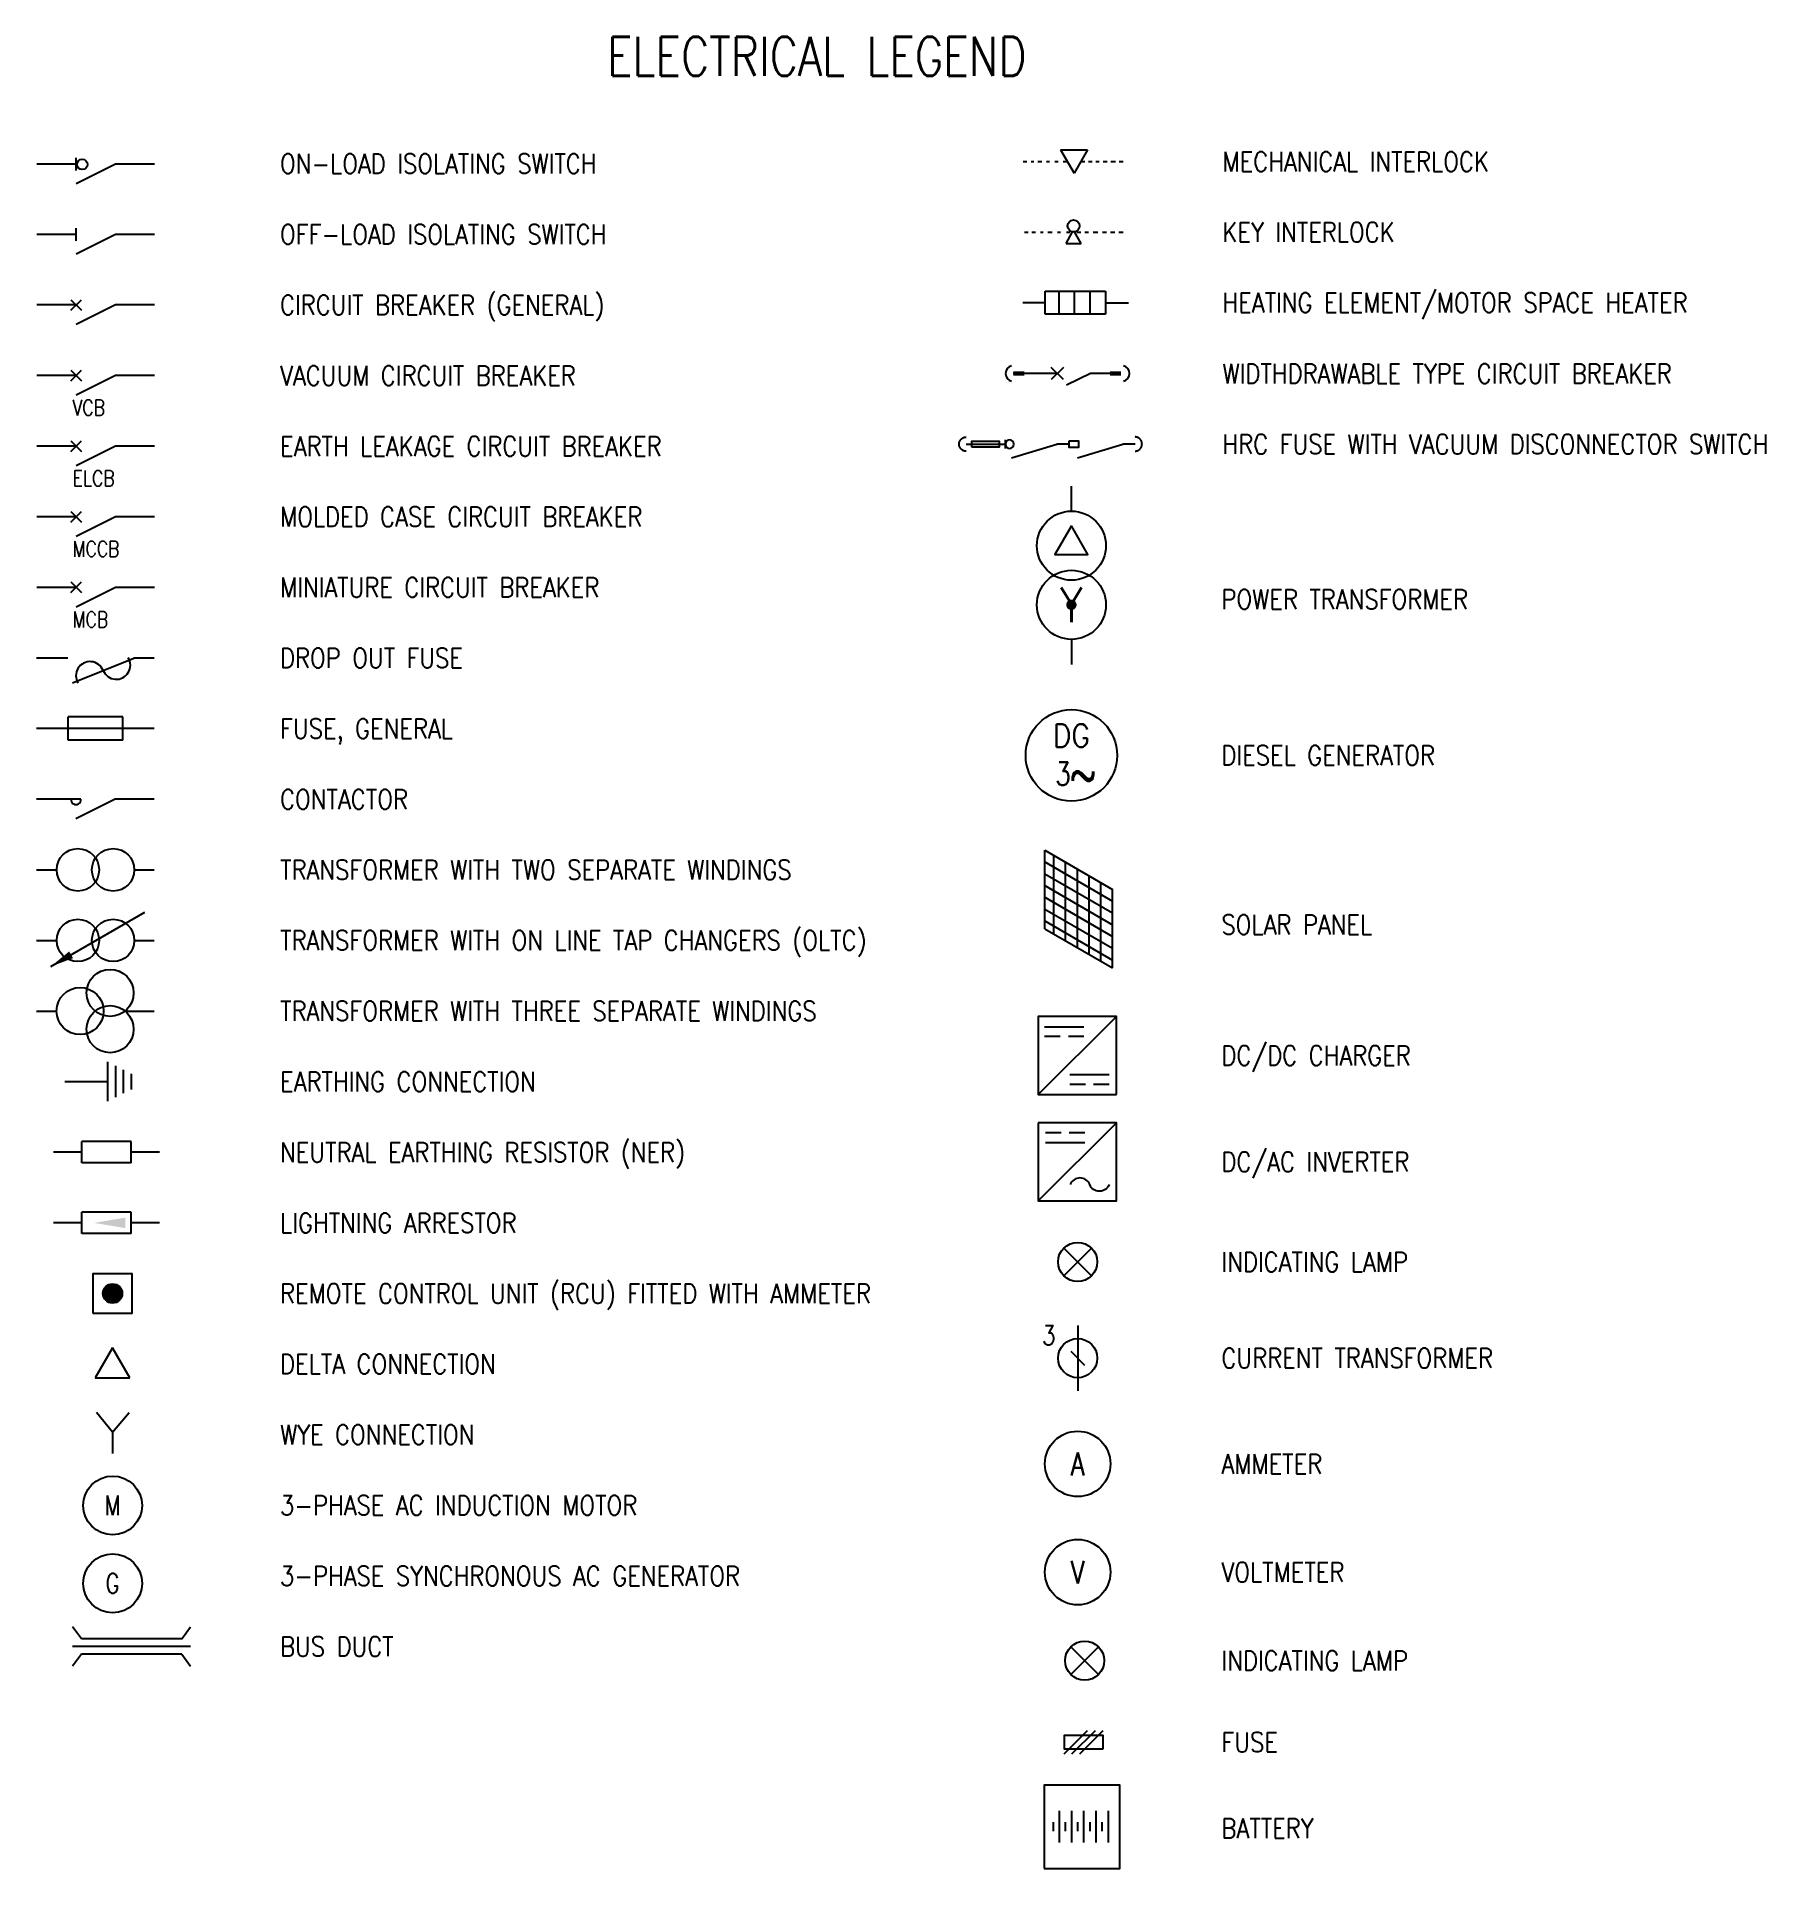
# Model space of a CAD drawing. Header units: inches. Extents: x 208 to 429, y 350 to 583.
import ezdxf
from ezdxf.enums import TextEntityAlignment as Align

# ---------------------------------------------------------------- set-up
doc = ezdxf.new("R2010")
doc.units = ezdxf.units.IN
doc.header["$MEASUREMENT"] = 0
doc.linetypes.add('DASHED2', pattern=[9.525, 6.35, -3.175])
for name, color, linetype in [('POWER_TXT', 3, 'Continuous'), ('SYMBOLS', 2, 'Continuous'), ('TEXT', 7, 'Continuous')]:
    doc.layers.add(name, color=color, linetype=linetype)
doc.styles.add('ROMANS', font='ROMANS.shx', dxfattribs={"width": 0.8})
doc.styles.get("Standard").update_dxf_attribs({"font": 'romans.shx'})
doc.dimstyles.new('LEADER', dxfattribs={"dimtxt": 2.5, "dimasz": 3, "dimexe": 0.18, "dimexo": 0.0625, "dimgap": 0.09, "dimtad": 0, "dimtih": 1, "dimtoh": 1, "dimdec": 4, "dimzin": 0, "dimdsep": 46, "dimtxsty": 'Standard', "dimcen": 0.09, "dimclrd": 256, "dimclre": 256, "dimadec": 0, "dimazin": 0, "dimtfac": 1, "dimtdec": 4, "dimtofl": 0, "dimtmove": 0, "dimatfit": 3, "dimfxl": 1, "dimtolj": 1, "dimtzin": 0, "dimarcsym": 0})

# ---------------------------------------------------------------- blocks, each defined once
blk = doc.blocks.new('ELLIPS')
at = {"color": 0, "linetype": 'ByBlock'}
blk.add_circle((0, 0), 0.5, dxfattribs=at)

msp = doc.modelspace()

# ---------------------------------------------------------------- hatches: boundary and pattern name
at = {"layer": 'SYMBOLS'}
h = msp.add_hatch(color=256, dxfattribs=at)
edge = h.paths.add_edge_path()
edge.add_arc((217.85, 423.04), 1.23, 0, 360)

# ---------------------------------------------------------------- linework, layer by layer
for p, q in [((213.21, 566.19), (213.21, 567.81)), ((338.72, 568.82), (342.14, 568.82)), ((338.72, 568.82), (340.43, 565.83)), ((342.14, 568.82), (340.43, 565.83)), ((213.21, 567), (208.21, 567)), ((218.22, 567), (213.21, 564.5)), ((223.21, 567), (218.22, 567)), ((333.96, 567.32), (334.39, 567.32)), ((334.97, 567.32), (335.29, 567.32)), ((335.81, 567.32), (336.3, 567.32)), ((336.93, 567.32), (337.3, 567.32)), ((337.96, 567.32), (338.39, 567.32)), ((339.05, 567.32), (339.57, 567.32)), ((341.29, 567.32), (341.8, 567.32)), ((342.29, 567.32), (342.74, 567.32)), ((343.21, 567.32), (343.63, 567.32)), ((344.13, 567.32), (344.63, 567.32)), ((345.1, 567.32), (345.71, 567.32)), ((346.18, 567.32), (346.68, 567.32)), ((213.21, 558.04), (208.21, 558.04)), ((213.21, 557.23), (213.21, 558.84)), ((218.22, 558.04), (213.21, 555.53)), ((223.21, 558.04), (218.22, 558.04)), ((334.12, 558.32), (334.59, 558.32)), ((335.04, 558.32), (335.53, 558.32)), ((336.16, 558.32), (336.5, 558.32)), ((337.08, 558.32), (337.62, 558.32)), ((338.32, 558.32), (338.72, 558.32)), ((339.41, 556.88), (340.25, 558.37)), ((339.45, 558.32), (339.91, 558.32)), ((341.34, 556.88), (340.49, 558.36)), ((340.79, 558.32), (341.29, 558.32)), ((341.79, 558.32), (342.26, 558.32)), ((342.86, 558.32), (343.44, 558.32)), ((344.04, 558.32), (344.55, 558.32)), ((345.07, 558.32), (345.62, 558.32)), ((346.14, 558.32), (346.68, 558.32)), ((339.41, 556.88), (341.34, 556.88)), ((213.21, 549.04), (208.21, 549.04)), ((212.54, 548.37), (213.89, 549.71)), ((212.54, 549.71), (213.89, 548.37)), ((218.22, 549.04), (213.21, 546.56)), ((223.21, 549.04), (218.22, 549.04)), ((336.73, 549.32), (333.9, 549.32)), ((336.73, 550.79), (344.42, 550.79)), ((336.73, 547.86), (336.73, 550.79)), ((338.53, 547.86), (338.53, 550.79)), ((340.5, 547.86), (340.5, 550.79)), ((342.47, 547.86), (342.47, 550.79)), ((344.42, 550.79), (344.42, 547.86)), ((344.42, 549.32), (347.38, 549.32)), ((344.42, 547.86), (336.73, 547.86)), ((213.2, 540.04), (208.21, 540.04)), ((212.54, 539.37), (213.88, 540.73)), ((212.54, 540.73), (213.88, 539.37)), ((218.21, 540.04), (213.2, 537.54)), ((223.21, 540.04), (218.21, 540.04)), ((338.31, 540.31), (332.67, 540.31)), ((339.09, 541.09), (337.53, 539.53)), ((339.09, 539.53), (337.53, 541.09)), ((342.53, 540.31), (339.46, 538.82)), ((346.4, 540.31), (342.53, 540.31)), ((213.2, 531.04), (208.21, 531.04)), ((212.54, 530.37), (213.88, 531.73)), ((212.54, 531.73), (213.88, 530.37)), ((218.21, 531.04), (213.2, 528.54)), ((223.21, 531.04), (218.21, 531.04)), ((326.68, 531.3), (331.68, 531.3)), ((331.68, 530.76), (331.68, 531.83)), ((332.44, 529.55), (338.24, 531.3)), ((339.78, 531.3), (338.24, 531.3)), ((340.87, 529.55), (346.66, 531.3)), ((348.2, 531.3), (346.66, 531.3)), ((340.09, 522.75), (340.09, 525.96)), ((213.2, 522.04), (208.21, 522.04)), ((212.54, 521.37), (213.88, 522.73)), ((212.54, 522.73), (213.88, 521.37)), ((218.21, 522.04), (213.2, 519.54)), ((223.21, 522.04), (218.21, 522.04)), ((212.54, 512.37), (213.88, 513.73)), ((212.54, 513.73), (213.88, 512.37)), ((213.2, 513.04), (208.21, 513.04)), ((218.21, 513.04), (213.2, 510.54)), ((223.21, 513.04), (218.21, 513.04)), ((340.09, 506.42), (340.09, 503.21)), ((212.13, 504.03), (208.16, 504.03)), ((212.74, 500.88), (220.55, 504.03)), ((223.16, 504.03), (220.55, 504.03)), ((223.16, 495.04), (208.16, 495.04)), ((212.17, 493.55), (212.17, 496.55)), ((219.17, 496.55), (212.17, 496.55)), ((219.17, 493.55), (219.17, 496.55)), ((219.17, 493.55), (212.17, 493.55)), ((213.81, 486.04), (208.16, 486.04)), ((218.18, 486.04), (213.16, 483.55)), ((223.16, 486.04), (218.18, 486.04)), ((336.69, 469.54), (336.69, 479.54)), ((336.69, 479.54), (345.35, 474.54)), ((337.85, 468.87), (337.85, 478.87)), ((208.16, 477.04), (210.72, 477.04)), ((220.63, 477.04), (223.16, 477.04)), ((336.69, 478.04), (345.35, 473.04)), ((336.69, 476.54), (345.35, 471.54)), ((339.35, 468), (339.35, 478)), ((340.85, 467.14), (340.85, 477.14)), ((336.69, 475.04), (345.35, 470.04)), ((342.35, 466.27), (342.35, 476.27)), ((343.85, 465.41), (343.85, 475.41)), ((345.35, 464.54), (345.35, 474.54)), ((336.69, 473.54), (345.35, 468.54)), ((336.69, 472.04), (345.35, 467.04)), ((336.69, 470.54), (345.35, 465.54)), ((336.69, 469.54), (345.35, 464.54)), ((208.16, 468.04), (210.72, 468.04)), ((220.63, 468.04), (223.16, 468.04)), ((208.16, 459.04), (210.72, 459.04)), ((219.44, 459.04), (223.16, 459.04)), ((217.26, 447.56), (217.26, 452.57)), ((218.26, 448.05), (218.26, 452.05)), ((219.26, 448.56), (219.26, 451.56)), ((220.25, 449.06), (220.25, 451.05)), ((211.76, 450.04), (217.27, 450.04)), ((220.23, 442.4), (213.93, 442.4)), ((213.93, 439.7), (213.93, 442.4)), ((220.23, 439.7), (220.23, 442.4)), ((213.93, 441.04), (210.32, 441.04)), ((220.23, 439.7), (213.93, 439.7)), ((223.84, 441.04), (220.23, 441.04)), ((213.93, 432.04), (210.32, 432.04)), ((220.23, 433.4), (213.93, 433.4)), ((213.93, 430.7), (213.93, 433.4)), ((220.23, 430.7), (220.23, 433.4)), ((223.84, 432.04), (220.23, 432.04)), ((220.23, 430.7), (213.93, 430.7)), ((339.12, 428.83), (342.66, 425.29)), ((339.12, 425.29), (342.66, 428.83)), ((340.89, 418.96), (340.89, 410.63)), ((217.85, 416.12), (215.64, 412.29)), ((220.06, 412.29), (217.85, 416.12)), ((340, 415.68), (341.77, 413.91)), ((215.64, 412.29), (220.06, 412.29)), ((217.85, 405.35), (215.78, 407.85)), ((217.85, 405.35), (219.95, 407.85)), ((217.85, 405.35), (217.85, 402.64)), ((213.88, 379.04), (212.75, 380.55)), ((226.68, 379.04), (213.88, 379.04)), ((226.68, 379.04), (227.79, 380.55)), ((227.79, 378.04), (212.75, 378.04)), ((213.88, 377.05), (212.75, 375.55)), ((226.68, 377.05), (213.88, 377.05)), ((226.68, 377.05), (227.79, 375.55)), ((340.01, 378.01), (343.54, 374.47)), ((340.01, 374.47), (343.54, 378.01)), ((339.15, 364.35), (342.15, 367.35)), ((340.15, 364.35), (343.15, 367.35)), ((341.15, 364.35), (344.15, 367.35)), ((337.75, 355.67), (337.75, 354.49)), ((338.53, 357.08), (338.53, 353.04)), ((339.31, 355.67), (339.31, 354.49)), ((340.09, 357.08), (340.09, 353.04)), ((340.87, 355.67), (340.87, 354.49)), ((341.65, 357.08), (341.65, 353.04)), ((342.43, 355.67), (342.43, 354.49)), ((343.21, 357.08), (343.21, 353.04)), ((343.99, 355.67), (343.99, 354.49)), ((344.77, 357.08), (344.77, 353.04))]:
    msp.add_line(p, q, dxfattribs=at)
at = {"layer": 'SYMBOLS', "flags": 128}
for points in [[(326.68, 530.39), (326.65, 530.39), (326.61, 530.4), (326.58, 530.4), (326.55, 530.4), (326.52, 530.41), (326.49, 530.41), (326.46, 530.42), (326.43, 530.43), (326.4, 530.44), (326.37, 530.45), (326.34, 530.46), (326.31, 530.47), (326.28, 530.49), (326.25, 530.5), (326.23, 530.52), (326.2, 530.53), (326.17, 530.55), (326.15, 530.57), (326.12, 530.59), (326.1, 530.61), (326.07, 530.63), (326.05, 530.65), (326.03, 530.67), (326.01, 530.69), (325.99, 530.72), (325.97, 530.74), (325.95, 530.77), (325.93, 530.79), (325.91, 530.82), (325.9, 530.85), (325.88, 530.87), (325.87, 530.9), (325.85, 530.93), (325.84, 530.96), (325.83, 530.99), (325.82, 531.02), (325.81, 531.05), (325.8, 531.08), (325.8, 531.11), (325.79, 531.14), (325.78, 531.17), (325.78, 531.21), (325.78, 531.24), (325.78, 531.27), (325.78, 531.3), (325.78, 531.33), (325.78, 531.36), (325.78, 531.4), (325.78, 531.43), (325.79, 531.46), (325.8, 531.49), (325.8, 531.52), (325.81, 531.55), (325.82, 531.58), (325.83, 531.61), (325.84, 531.64), (325.85, 531.67), (325.87, 531.7), (325.88, 531.73), (325.9, 531.75), (325.91, 531.78), (325.93, 531.81), (325.95, 531.83), (325.97, 531.86), (325.99, 531.88), (326.01, 531.91), (326.03, 531.93), (326.05, 531.95), (326.07, 531.97), (326.1, 531.99), (326.12, 532.01), (326.15, 532.03), (326.17, 532.05), (326.2, 532.07), (326.23, 532.09), (326.25, 532.1), (326.28, 532.12), (326.31, 532.13), (326.34, 532.14), (326.37, 532.15), (326.4, 532.16), (326.43, 532.17), (326.46, 532.18), (326.49, 532.19), (326.52, 532.19), (326.55, 532.2), (326.58, 532.2), (326.61, 532.2), (326.65, 532.21), (326.68, 532.21)], [(348.2, 530.41), (348.23, 530.41), (348.26, 530.41), (348.29, 530.41), (348.32, 530.42), (348.35, 530.42), (348.38, 530.43), (348.41, 530.43), (348.44, 530.44), (348.47, 530.45), (348.5, 530.46), (348.53, 530.47), (348.56, 530.49), (348.59, 530.5), (348.62, 530.51), (348.65, 530.53), (348.67, 530.55), (348.7, 530.56), (348.72, 530.58), (348.75, 530.6), (348.77, 530.62), (348.8, 530.64), (348.82, 530.66), (348.84, 530.68), (348.86, 530.71), (348.89, 530.73), (348.91, 530.76), (348.92, 530.78), (348.94, 530.81), (348.96, 530.83), (348.98, 530.86), (348.99, 530.89), (349, 530.92), (349.02, 530.95), (349.03, 530.97), (349.04, 531), (349.05, 531.03), (349.06, 531.06), (349.07, 531.1), (349.08, 531.13), (349.08, 531.16), (349.09, 531.19), (349.09, 531.22), (349.09, 531.25), (349.1, 531.28), (349.1, 531.31), (349.1, 531.35), (349.09, 531.38), (349.09, 531.41), (349.09, 531.44), (349.08, 531.47), (349.08, 531.5), (349.07, 531.53), (349.06, 531.56), (349.05, 531.59), (349.04, 531.62), (349.03, 531.65), (349.02, 531.68), (349, 531.71), (348.99, 531.74), (348.98, 531.77), (348.96, 531.79), (348.94, 531.82), (348.92, 531.85), (348.91, 531.87), (348.89, 531.9), (348.86, 531.92), (348.84, 531.94), (348.82, 531.97), (348.8, 531.99), (348.77, 532.01), (348.75, 532.03), (348.72, 532.05), (348.7, 532.07), (348.67, 532.08), (348.65, 532.1), (348.62, 532.11), (348.59, 532.13), (348.56, 532.14), (348.53, 532.15), (348.5, 532.17), (348.47, 532.18), (348.44, 532.19), (348.41, 532.19), (348.38, 532.2), (348.35, 532.21), (348.32, 532.21), (348.29, 532.22), (348.26, 532.22), (348.23, 532.22), (348.2, 532.22)]]:
    msp.add_lwpolyline(points, dxfattribs=at)
at = {"layer": 'SYMBOLS'}
for points in [[(327.4, 530.92), (327.4, 531.68), (330.9, 531.68), (330.9, 530.92)], [(340.09, 520.89), (337.99, 517.25), (342.19, 517.25)], [(215.35, 420.54), (220.35, 420.54), (220.35, 425.54), (215.35, 425.54)]]:
    msp.add_lwpolyline(points, close=True, dxfattribs=at)
at = {"layer": 'SYMBOLS', "flags": 128}
for points in [[(339.78, 531.68), (339.78, 530.91), (341.03, 530.91), (341.03, 531.68), (339.78, 531.68)], [(344.15, 365.01), (344.15, 366.68), (339.15, 366.68), (339.15, 365.01)]]:
    msp.add_lwpolyline(points, close=True, dxfattribs=at)
at = {"layer": 'SYMBOLS', "const_width": 0.654}
msp.add_lwpolyline([(339.76, 510.82, 1), (340.42, 510.82, 1)], format="xyb", close=True, dxfattribs=at)
at = {"layer": 'SYMBOLS'}
for points in [[(335.85, 448.39), (345.85, 458.35)], [(345.85, 448.39), (345.85, 458.35), (335.85, 458.35), (335.85, 448.39), (345.85, 448.39)], [(336.68, 457.04), (341.68, 457.04)], [(336.68, 455.82), (338.66, 455.82)], [(339.7, 455.82), (341.68, 455.82)], [(344.9, 450.91), (339.9, 450.91)], [(339.9, 449.7), (341.88, 449.7)], [(342.92, 449.7), (344.9, 449.7)], [(345.85, 444.8), (335.85, 434.85)], [(335.85, 444.8), (335.85, 434.85), (345.85, 434.85), (345.85, 444.8), (335.85, 444.8)], [(338.78, 443.5), (336.79, 443.5)], [(336.79, 442.28), (341.79, 442.28)], [(341.79, 443.5), (339.81, 443.5)], [(336.62, 349.76), (346.27, 349.76), (346.27, 360.36), (336.62, 360.36), (336.62, 349.76)]]:
    msp.add_lwpolyline(points, dxfattribs=at)
msp.add_lwpolyline([(344.9, 436.92, -0.691185), (342.42, 436.92, 0.691185), (339.95, 436.92)], format="xyb", dxfattribs=at)
for centre, radius in [((213.99, 566.96), 0.661), ((340.37, 559.12), 0.762), ((340.09, 518.36), 4.4), ((340.09, 510.82), 4.4), ((340.09, 491.63), 5.83), ((213.42, 477.04), 2.7), ((217.92, 477.04), 2.7), ((213.42, 468.04), 2.7), ((217.92, 468.04), 2.7), ((217.53, 461.35), 3), ((213.71, 459.04), 3), ((217.53, 456.73), 3), ((340.89, 427.06), 2.5), ((217.85, 423.04), 1.23), ((340.89, 414.8), 2.5), ((340.89, 401.32), 4.17), ((217.85, 396.02), 3.75), ((340.89, 387.52), 4.17), ((217.85, 386.09), 3.75), ((341.78, 376.24), 2.5)]:
    msp.add_circle(centre, radius, dxfattribs=at)
for centre, radius, start, end in [((214.97, 501.78), 1.8, 21.9575, 211.5334), ((218.32, 503.13), 1.8, 201.9575, 31.5334), ((213.18, 485.99), 0.641, 176.0632, 3.9368)]:
    msp.add_arc(centre, radius, start, end, dxfattribs=at)
for centre, major_axis, start_param, end_param in [((332.73, 540.31), (-0.73, -0.73), 4.206568, 6.789006), ((346.46, 540.31), (-0.73, 0.73), 2.635772, 5.21821)]:
    msp.add_ellipse(centre, major_axis=major_axis, ratio=1, start_param=start_param, end_param=end_param, dxfattribs=at)
for points in [[(334.08, 540.6), (334.08, 540.02), (332.67, 540.6), (332.67, 540.02)], [(346.4, 540.6), (346.4, 540.02), (344.99, 540.6), (344.99, 540.02)], [(221.95, 471.54), (221.95, 471.54), (221.95, 471.54)], [(219.47, 431.37), (219.47, 432.7), (215.47, 432.04)]]:
    msp.add_solid(points, dxfattribs=at)

# ---------------------------------------------------------------- block references
at = {"layer": 'SYMBOLS', "xscale": -1.06837500000006, "yscale": 1.061924999999974, "zscale": 1.068375, "rotation": 270.0000000000031}
msp.add_blockref('ELLIPS', (332.21, 531.3), dxfattribs=at)

# ---------------------------------------------------------------- texts
at = {"layer": 'POWER_TXT', "linetype": 'DASHED2', "style": 'ROMANS', "width": 0.8}
msp.add_text('ELECTRICAL LEGEND', height=5, dxfattribs=at).set_placement((307.63, 580.74), align=Align.MIDDLE_CENTER)
at = {"layer": 'SYMBOLS', "style": 'ROMANS', "width": 0.8}
for s, p in [('VCB', (212.76, 535.95)), ('ELCB', (212.76, 526.95)), ('MCCB', (212.76, 517.95)), ('MCB', (212.76, 508.95))]:
    msp.add_text(s, height=2, dxfattribs=at).set_placement(p, align=Align.MIDDLE_LEFT)
at = {"layer": 'SYMBOLS', "style": 'ROMANS'}
for s, height, width, p in [('Y', 4.42, 0.85, (340.09, 510.82)), ('3', 2.92, 0.8, (339.03, 489.29)), ('~', 4.17, 0.8, (341.58, 489.29))]:
    msp.add_text(s, height=height, dxfattribs=dict(at, width=width)).set_placement(p, align=Align.MIDDLE)
for s, height, width, p in [('DG', 2.917, 0.9, (340.09, 494.15)), ('3', 2.5, 0.8, (337.21, 417.72)), ('A', 2.92, 0.8, (340.89, 401.32)), ('M', 2.5, 0.8, (217.85, 396.02)), ('V', 2.92, 0.8, (340.89, 387.52)), ('G', 2.5, 0.8, (217.85, 386.09))]:
    msp.add_text(s, height=height, dxfattribs=dict(at, width=width)).set_placement(p, align=Align.MIDDLE_CENTER)
at = {"layer": 'TEXT', "style": 'ROMANS', "width": 0.85}
for s, p in [('ON-LOAD ISOLATING SWITCH', (239.2, 567.04)), ('MECHANICAL INTERLOCK', (359.35, 567.32)), ('OFF-LOAD ISOLATING SWITCH', (239.2, 558.04)), ('KEY INTERLOCK', (359.35, 558.32)), ('HEATING ELEMENT/MOTOR SPACE HEATER', (359.35, 549.32)), ('CIRCUIT BREAKER (GENERAL)', (239.2, 549.04)), ('VACUUM CIRCUIT BREAKER', (239.2, 540.04)), ('WIDTHDRAWABLE TYPE CIRCUIT BREAKER', (359.35, 540.3)), ('HRC FUSE WITH VACUUM DISCONNECTOR SWITCH', (359.35, 531.3)), ('EARTH LEAKAGE CIRCUIT BREAKER', (239.2, 531.04)), ('MOLDED CASE CIRCUIT BREAKER', (239.2, 522.04)), ('MINIATURE CIRCUIT BREAKER', (239.2, 513.04)), ('POWER TRANSFORMER', (359.22, 511.53)), ('DROP OUT FUSE', (239.2, 504.04)), ('FUSE, GENERAL', (239.2, 495.04)), ('DIESEL GENERATOR', (359.22, 491.63)), ('CONTACTOR', (239.2, 486.04)), ('TRANSFORMER WITH TWO SEPARATE WINDINGS', (239.2, 477.04)), ('TRANSFORMER WITH ON LINE TAP CHANGERS (OLTC)', (239.2, 468.04)), ('SOLAR PANEL', (359.22, 470.04)), ('TRANSFORMER WITH THREE SEPARATE WINDINGS', (239.2, 459.04)), ('DC/DC CHARGER', (359.22, 453.37)), ('EARTHING CONNECTION', (239.2, 450.04)), ('NEUTRAL EARTHING RESISTOR (NER)', (239.2, 441.04)), ('DC/AC INVERTER', (359.22, 439.82)), ('LIGHTNING ARRESTOR', (239.2, 432.04)), ('INDICATING LAMP', (359.22, 427.06)), ('REMOTE CONTROL UNIT (RCU) FITTED WITH AMMETER', (239.2, 423.04)), ('CURRENT TRANSFORMER', (359.22, 414.8)), ('DELTA CONNECTION', (239.2, 414.04)), ('WYE CONNECTION', (239.2, 405.04)), ('AMMETER', (359.22, 401.32)), ('3-PHASE AC INDUCTION MOTOR', (239.2, 396.04)), ('3-PHASE SYNCHRONOUS AC GENERATOR', (239.2, 387.04)), ('VOLTMETER', (359.22, 387.52)), ('BUS DUCT', (239.2, 378.04)), ('INDICATING LAMP', (359.22, 376.24)), ('FUSE', (359.22, 365.85)), ('BATTERY', (359.22, 354.86))]:
    msp.add_text(s, height=2.5, dxfattribs=at).set_placement(p, align=Align.MIDDLE_LEFT)

# ---------------------------------------------------------------- leaders
at = {"layer": 'SYMBOLS'}
msp.add_leader([(209.96, 464.71), (221.95, 471.63)], dimstyle='LEADER', override={"dimgap": 0.09, "dimtad": 0}, dxfattribs=at)

doc.saveas('drawing.dxf')
